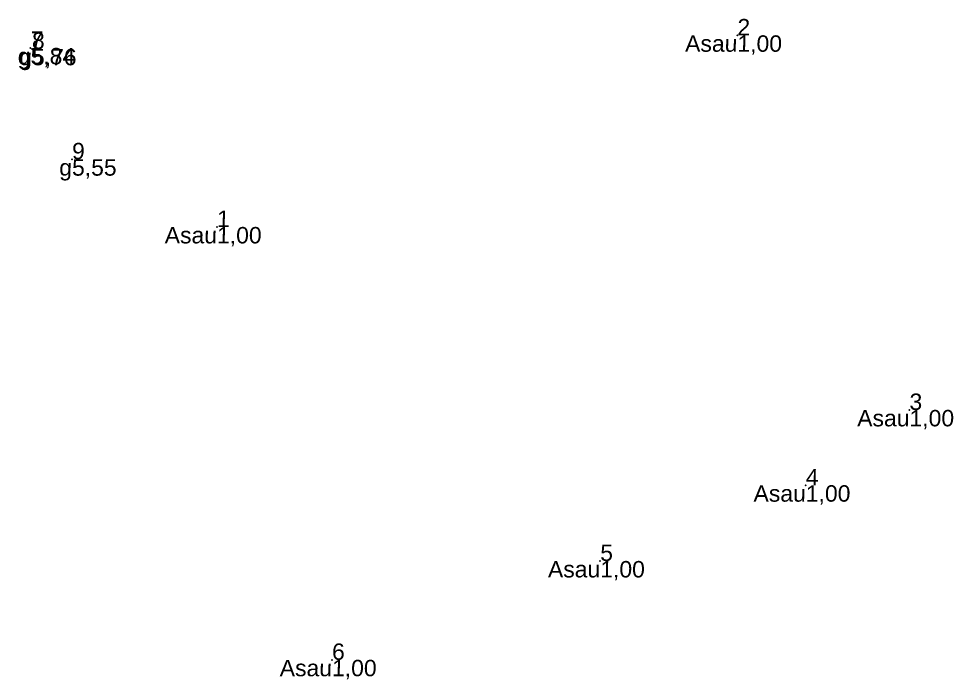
# Model space of a CAD drawing. Header units: metres. Extents: x 584732 to 606137, y 2257469 to 2286410.
# Drawn here: x 593436.2 to 593493.2, y 2283810.6 to 2283850.9 of the extents above; entities that cross this region are included whole.
import ezdxf
from ezdxf.enums import TextEntityAlignment as Align

# ---------------------------------------------------------------- set-up
doc = ezdxf.new("R2010")
doc.units = ezdxf.units.M
doc.header["$MEASUREMENT"] = 0
for name, color, linetype in [('diem', 2, 'Continuous'), ('Docao', 22, 'Continuous'), ('Madiem', 5, 'Continuous'), ('Tendiem', 7, 'Continuous')]:
    doc.layers.add(name, color=color, linetype=linetype)
doc.styles.add('VnArial', font='txt')

msp = doc.modelspace()

# ---------------------------------------------------------------- linework, layer by layer
at = {"layer": 'diem'}
for p in [(593480, 2283849.86, 1), (593436.913, 2283849.095, 5.844), (593437, 2283849.035, 5.756), (593439.442, 2283842.308, 5.545), (593448.28, 2283838.18, 1), (593490.49, 2283827.03, 1), (593484.17, 2283822.44, 1), (593471.639, 2283817.823, 1), (593455.29, 2283811.8, 1)]:
    msp.add_point(p, dxfattribs=at)

# ---------------------------------------------------------------- texts
at = {"layer": 'Docao', "style": 'VnArial', "oblique": 1}
for s, p in [('1,00', (593480, 2283849.86, 1)), ('5,84', (593436.913, 2283849.095, 5.844)), ('5,76', (593437, 2283849.035, 5.756)), ('5,55', (593439.442, 2283842.308, 5.545)), ('1,00', (593448.28, 2283838.18, 1)), ('1,00', (593490.49, 2283827.03, 1)), ('1,00', (593484.17, 2283822.44, 1)), ('1,00', (593471.639, 2283817.823, 1)), ('1,00', (593455.29, 2283811.8, 1))]:
    msp.add_text(s, height=1, dxfattribs=at).set_placement(p, align=Align.TOP_LEFT)
at = {"layer": 'Madiem', "style": 'VnArial', "oblique": 1}
for s, p in [('Asau', (593480, 2283849.86, 1)), ('g', (593436.913, 2283849.095, 5.844)), ('g', (593437, 2283849.035, 5.756)), ('g', (593439.442, 2283842.308, 5.545)), ('Asau', (593448.28, 2283838.18, 1)), ('Asau', (593490.49, 2283827.03, 1)), ('Asau', (593484.17, 2283822.44, 1)), ('Asau', (593471.639, 2283817.823, 1)), ('Asau', (593455.29, 2283811.8, 1))]:
    msp.add_text(s, height=1, dxfattribs=at).set_placement(p, align=Align.TOP_RIGHT)
at = {"layer": 'Tendiem', "style": 'VnArial', "oblique": 1}
for s, p in [('2', (593480, 2283849.86, 1)), ('7', (593436.913, 2283849.095, 5.844)), ('8', (593437, 2283849.035, 5.756)), ('9', (593439.442, 2283842.308, 5.545)), ('1', (593448.28, 2283838.18, 1)), ('3', (593490.49, 2283827.03, 1)), ('4', (593484.17, 2283822.44, 1)), ('5', (593471.639, 2283817.823, 1)), ('6', (593455.29, 2283811.8, 1))]:
    msp.add_text(s, height=1, dxfattribs=at).set_placement(p)

doc.saveas('drawing.dxf')
